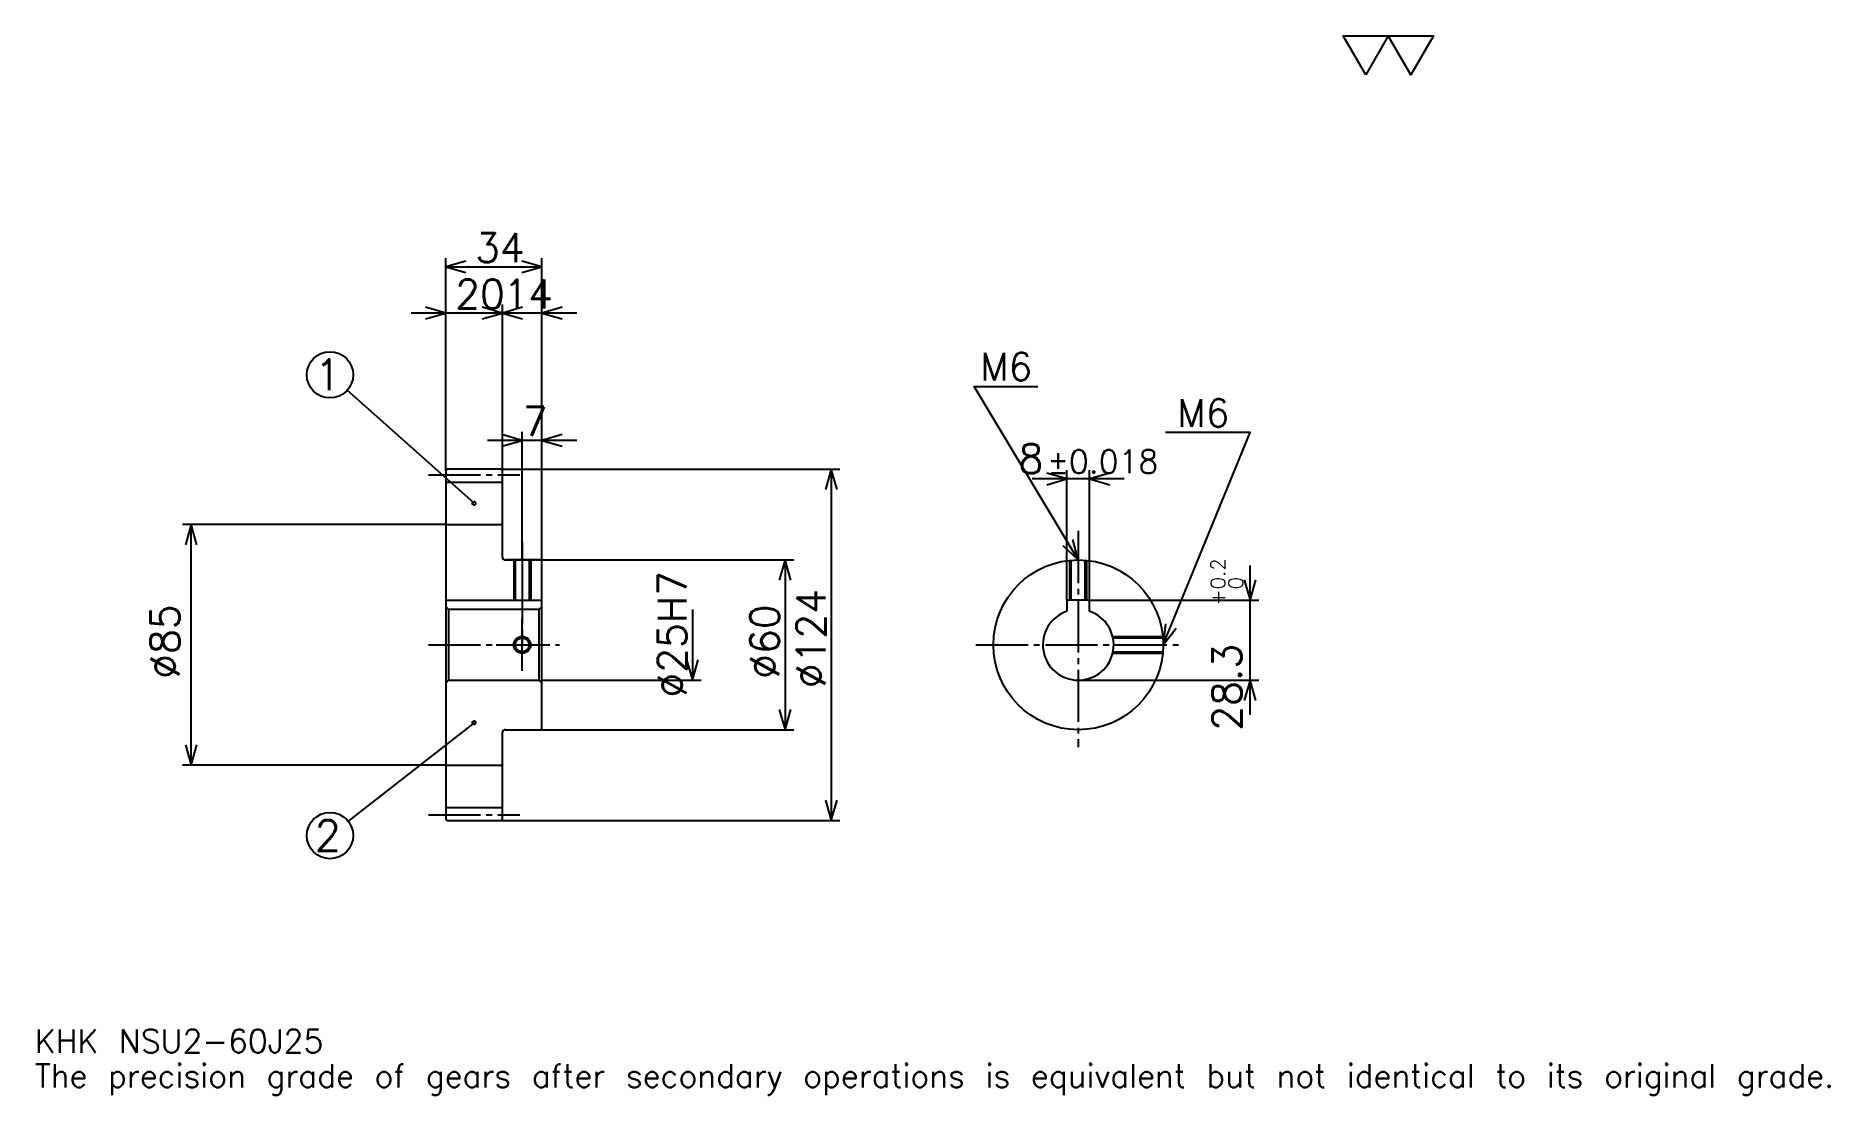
# Model space of a CAD drawing. Extents: x 21 to 654, y 7 to 382.
import ezdxf

# ---------------------------------------------------------------- set-up
doc = ezdxf.new("R2010")
doc.units = 0
doc.linetypes.add('DASHDOT', pattern=[24.521738, 18.391304, -2.043478, 2.043478, -2.043478])
doc.layers.get('0').update_dxf_attribs({"linetype": 'CONTINUOUS'})
doc.layers.add('DASHDOT', color=6, linetype='DASHDOT')
doc.styles.add('KANJI', font='TXT', dxfattribs={"bigfont": 'BIGFONT'})

msp = doc.modelspace()

# ---------------------------------------------------------------- linework, layer by layer
at = {"color": 5}
for p, q in [((165.521729, 228.543488), (165.521729, 303.130432)), ((165.521729, 300.065216), (199.521729, 300.065216)), ((199.521729, 228.543488), (199.521729, 303.130432)), ((185.521729, 228.543488), (185.521729, 286.782623)), ((197.782593, 283.717407), (153.260864, 283.717407)), ((211.782593, 283.717407), (173.260864, 283.717407)), ((175.521729, 216.543488), (130.75235, 256.472412)), ((192.521729, 228.543488), (192.521729, 241.826096)), ((211.782593, 238.76088), (180.260864, 238.76088)), ((165.521729, 228.043488), (165.521729, 228.543488)), ((185.021729, 228.543488), (199.521729, 228.543488)), ((185.521729, 228.043488), (185.521729, 228.543488)), ((192.521729, 196.543488), (192.521729, 228.543488)), ((192.521729, 196.543488), (192.521729, 228.543488)), ((199.521729, 228.543488), (304.760864, 228.543488)), ((199.521729, 196.043488), (199.521729, 228.543488)), ((301.695648, 228.543488), (301.695648, 104.543488)), ((384.913025, 182.343491), (384.913025, 228.217407)), ((392.913025, 182.343491), (392.913025, 228.217407)), ((405.173889, 225.152191), (372.652161, 225.152191)), ((165.521729, 209.043488), (72.543472, 209.043488)), ((75.608688, 124.043488), (75.608688, 209.043488)), ((186.521729, 196.543488), (199.521729, 196.543488)), ((199.521729, 196.543488), (288.413025, 196.543488)), ((285.347809, 196.543488), (285.347809, 136.543488)), ((449.565216, 141.782623), (449.565216, 194.604355)), ((252.652161, 179.043488), (252.652161, 154.043488)), ((392.913025, 182.343491), (452.630432, 182.343491)), ((199.521729, 154.043488), (255.717377, 154.043488)), ((388.913025, 154.043488), (452.630432, 154.043488)), ((175.521729, 139.043488), (131.085571, 104.216164)), ((186.521729, 136.543488), (199.521729, 136.543488)), ((199.521729, 136.543488), (288.413025, 136.543488)), ((165.521729, 124.043488), (72.543472, 124.043488)), ((185.021729, 104.543488), (199.521729, 104.543488)), ((199.521729, 104.543488), (304.760864, 104.543488))]:
    msp.add_line(p, q, dxfattribs=at)
at = {"color": 4}
for p, q in [((165.521729, 224.043488), (185.521729, 224.043488)), ((165.521729, 209.043488), (185.521729, 209.043488)), ((165.521729, 182.343491), (199.521729, 182.343491)), ((166.521729, 179.043488), (166.521729, 154.043488)), ((198.521729, 179.043488), (199.521729, 180.043488)), ((198.521729, 154.043488), (199.521729, 153.043488)), ((165.521729, 124.043488), (185.521729, 124.043488)), ((165.521729, 109.043488), (185.521729, 109.043488))]:
    msp.add_line(p, q, dxfattribs=at)
at = {"color": 7}
msp.add_lwpolyline([(490.434784, 367.82608), (482.46521, 381.639984), (514.343506, 381.639984), (506.373901, 367.82608), (498.404358, 381.639984), (490.434784, 367.82608)], dxfattribs=at)
at = {"color": 5}
for points in [[(172.673904, 302.108704), (165.521729, 300.065216), (172.673904, 298.021729)], [(192.369553, 298.021729), (199.521729, 300.065216), (192.369553, 302.108704)], [(158.369553, 281.67392), (165.521729, 283.717407), (158.369553, 285.760864)], [(178.369553, 281.67392), (185.521729, 283.717407), (178.369553, 285.760864)], [(192.673904, 285.760864), (185.521729, 283.717407), (192.673904, 281.67392)], [(206.673904, 285.760864), (199.521729, 283.717407), (206.673904, 281.67392)], [(388.913025, 196.543488), (352.130432, 257.847839), (374.608704, 257.847839)], [(185.369553, 236.717407), (192.521729, 238.76088), (185.369553, 240.804352)], [(206.673904, 240.804352), (199.521729, 238.76088), (206.673904, 236.717407)], [(418.913025, 166.543488), (449.565216, 241.5), (419.730408, 241.5)], [(303.739136, 221.391312), (301.695648, 228.543488), (299.652161, 221.391312)], [(377.760864, 223.108704), (384.913025, 225.152191), (377.760864, 227.195663)], [(400.065216, 227.195663), (392.913025, 225.152191), (400.065216, 223.108704)], [(77.652168, 201.891312), (75.608688, 209.043488), (73.565208, 201.891312)], [(383.481018, 201.625061), (388.913025, 196.543488), (386.985535, 203.727783)], [(287.391296, 189.391312), (285.347809, 196.543488), (283.304321, 189.391312)], [(447.521729, 189.495667), (449.565216, 182.343491), (451.608704, 189.495667)], [(419.72876, 173.936996), (418.913025, 166.543488), (423.511627, 172.39006)], [(250.608673, 161.195663), (252.652161, 154.043488), (254.695648, 161.195663)], [(451.608704, 146.891312), (449.565216, 154.043488), (447.521729, 146.891312)], [(283.304321, 143.695663), (285.347809, 136.543488), (287.391296, 143.695663)], [(73.565208, 131.195663), (75.608688, 124.043488), (77.652168, 131.195663)], [(299.652161, 111.695663), (301.695648, 104.543488), (303.739136, 111.695663)]]:
    msp.add_lwpolyline(points, dxfattribs=at)
at = {"color": 4}
for points in [[(185.521729, 197.543488), (185.521729, 228.043488), (185.021729, 228.543488), (166.021729, 228.543488), (165.521729, 228.043488), (165.521729, 153.043488)], [(186.521729, 136.543488), (199.021729, 136.543488), (199.521729, 137.043488), (199.521729, 196.043488), (199.021729, 196.543488), (186.521729, 196.543488)], [(189.521729, 196.543488), (189.521729, 182.343491)], [(190.061737, 196.543488), (190.061737, 182.343491)], [(194.98172, 196.543488), (194.98172, 182.343491)], [(195.521729, 196.543488), (195.521729, 182.343491)], [(386.453033, 182.343491), (386.453033, 196.442459)], [(391.373047, 182.343491), (391.373047, 196.442459)], [(385.913025, 182.343491), (385.913025, 196.393112)], [(391.913025, 182.343491), (391.913025, 196.393112)], [(165.521729, 153.043488), (166.521729, 154.043488), (198.521729, 154.043488), (198.521729, 179.043488), (166.521729, 179.043488), (165.521729, 180.043488)], [(392.913025, 178.3862), (392.913025, 182.343491), (384.913025, 182.343491), (384.913025, 178.3862)], [(401.047699, 169.543488), (418.762665, 169.543488)], [(401.168579, 169.003494), (418.812012, 169.003494)], [(401.047699, 163.543488), (418.762665, 163.543488)], [(401.168579, 164.083481), (418.812012, 164.083481)], [(165.521729, 153.043488), (165.521729, 105.043488), (166.021729, 104.543488), (185.021729, 104.543488), (185.521729, 105.043488), (185.521729, 135.543488)]]:
    msp.add_lwpolyline(points, dxfattribs=at)
at = {"color": 5}
for centre, radius in [((124.652161, 261.913055), 8.173913), ((175.521729, 216.543488), 0.613044), ((175.521729, 139.043488), 0.613044), ((124.652161, 99.17392), 8.173913)]:
    msp.add_circle(centre, radius, dxfattribs=at)
at = {"color": 4}
for centre, radius in [((388.913025, 166.543488), 30), ((192.521729, 166.543488), 2.46)]:
    msp.add_circle(centre, radius, dxfattribs=at)
at = {"color": 7}
msp.add_circle((192.521729, 166.543488), 3, dxfattribs=at)
at = {"color": 4}
for centre, radius, start, end in [((186.521729, 197.543488), 1, 180, 270), ((388.913025, 166.543488), 12.5, 108.662925185, 71.337074815), ((186.521729, 135.543488), 1, 90, 180)]:
    msp.add_arc(centre, radius, start, end, dxfattribs=at)
at = {"layer": 'DASHDOT', "color": 7}
for p, q in [((159.391296, 226.543488), (191.652161, 226.543488)), ((388.913025, 206.76088), (388.913025, 130.413055)), ((192.521729, 196.543488), (192.521729, 166.543488)), ((159.391296, 166.543488), (205.652161, 166.543488)), ((352.782593, 166.543488), (425.043457, 166.543488)), ((159.391296, 106.543488), (191.652161, 106.543488))]:
    msp.add_line(p, q, dxfattribs=at)
for points in [[(192.521729, 202.67392), (192.521729, 176.213058)], [(192.521729, 157.413055), (192.521729, 175.67392)], [(183.391296, 166.543488), (201.652161, 166.543488)]]:
    msp.add_lwpolyline(points, dxfattribs=at)

# ---------------------------------------------------------------- texts
at = {"color": 7, "style": 'KANJI'}
for s, height, p in [('34', 10.217391, (175.880432, 301.700012)), ('20', 10.217391, (168.880417, 285.352173)), ('14', 10.217391, (185.880432, 285.352173)), ('1', 10.898551, (119.202888, 256.463776)), ('M6', 9.808696, (354.173889, 259.891296)), ('7', 10.217391, (192.70108, 240.39566)), ('M6', 9.808696, (423.817383, 243.543488)), ('8', 10.217391, (367.822327, 227.195663)), ('%%p0.018', 8.173913, (377.936279, 227.195663)), ('2', 10.898551, (119.202888, 93.724648)), ('KHK NSU2-60J25', 8.173913, (20.434782, 22.47826)), ('The precision grade of gears after secondary operations is equivalent but not identical to its original grade.', 8.173913, (20.434782, 10.217391))]:
    msp.add_text(s, height=height, dxfattribs=at).set_placement(p)
for s, height, p in [('0.2', 5.108696, (440.778259, 186.176697)), ('%%c25H7', 10.217391, (250.608673, 147.896744)), ('%%c124', 10.217391, (299.652161, 151.217407)), ('+', 5.108696, (440.778259, 180.454956)), ('0', 5.108696, (447.113037, 186.176697)), ('%%c85', 10.217391, (71.521729, 154.538055)), ('%%c60', 10.217391, (283.304321, 154.538055)), ('28.3', 10.217391, (446.5, 136.230042))]:
    msp.add_text(s, height=height, rotation=90, dxfattribs=at).set_placement(p)

doc.saveas('drawing.dxf')
